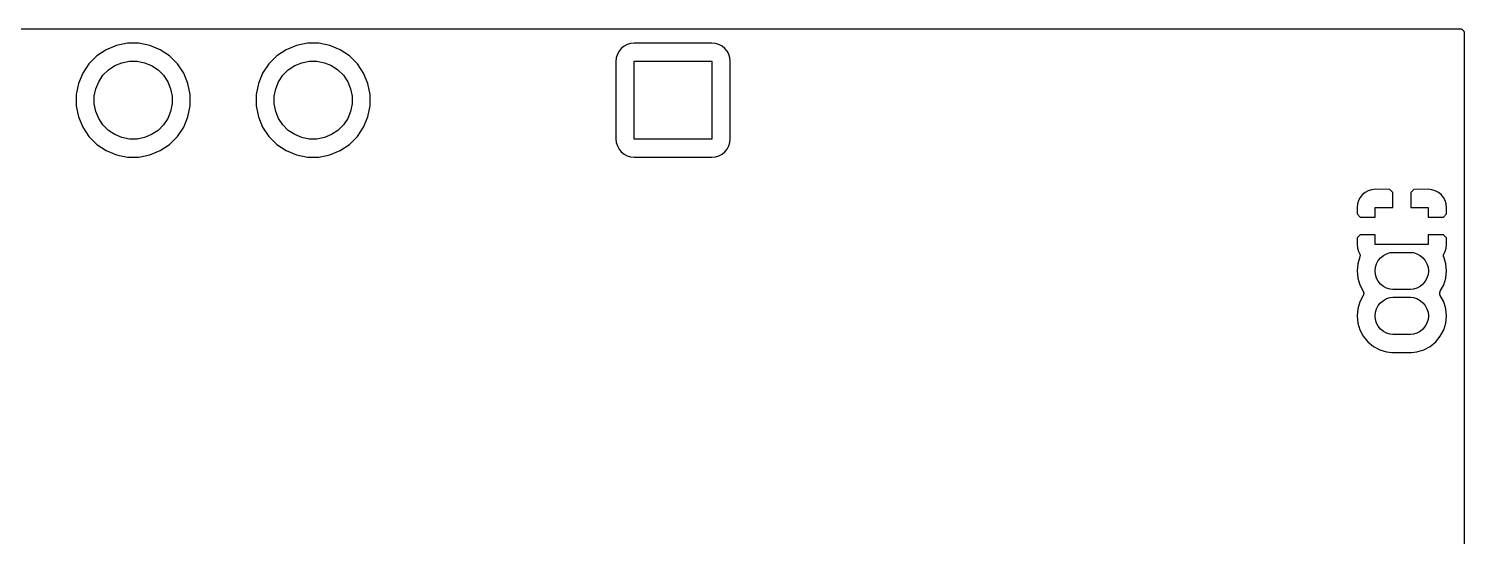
# Model space of a CAD drawing. Extents: x 0.71 to 5.18, y -2.29 to -0.62.
# Drawn here: x 3.584 to 5.179, y -1.185 to -0.621 of the extents above; entities that cross this region are included whole.
import ezdxf

# ---------------------------------------------------------------- set-up
doc = ezdxf.new("R2010")
doc.units = 0
doc.header["$MEASUREMENT"] = 0
doc.layers.add('BLACK', color=7, linetype='CONTINUOUS')

msp = doc.modelspace()

# ---------------------------------------------------------------- linework, layer by layer
at = {"layer": 'BLACK', "linetype": 'CONTINUOUS'}
for p, q in [((3.125, -0.6205), (5.1745, -0.6205)), ((5.1745, -0.6205), (5.17453, -0.6205)), ((5.17453, -0.6205), (5.17453, -0.6205)), ((5.17453, -0.6205), (5.17454, -0.6205)), ((5.17454, -0.6205), (5.17457, -0.6205)), ((5.17457, -0.6205), (5.17504, -0.620553)), ((5.17504, -0.620553), (5.17551, -0.620602)), ((5.17551, -0.620602), (5.17552, -0.620607)), ((5.17552, -0.620607), (5.17554, -0.620609)), ((5.17554, -0.620609), (5.17599, -0.620752)), ((5.17599, -0.620752), (5.17644, -0.620891)), ((5.17644, -0.620891), (5.17645, -0.620899)), ((5.17645, -0.620899), (5.17647, -0.620904)), ((5.17647, -0.620904), (5.17688, -0.621131)), ((5.17688, -0.621131), (5.1773, -0.621355)), ((5.1773, -0.621355), (5.17731, -0.621366)), ((5.17731, -0.621366), (5.17732, -0.621374)), ((5.17732, -0.621374), (5.17768, -0.621676)), ((5.17768, -0.621676), (5.17805, -0.621977)), ((5.17805, -0.621977), (5.17806, -0.62199)), ((5.17806, -0.62199), (5.17807, -0.622002)), ((5.17807, -0.622002), (5.17837, -0.622368)), ((3.69376, -0.636693), (3.68153, -0.639126)), ((3.70624, -0.636693), (3.69376, -0.636693)), ((3.71847, -0.639126), (3.70624, -0.636693)), ((3.89376, -0.636693), (3.88153, -0.639126)), ((3.90624, -0.636693), (3.89376, -0.636693)), ((3.91847, -0.639126), (3.90624, -0.636693)), ((4.249, -0.638126), (4.24553, -0.639983)), ((4.25277, -0.636982), (4.249, -0.638126)), ((4.25694, -0.636572), (4.25277, -0.636982)), ((4.34306, -0.636572), (4.25694, -0.636572)), ((4.34723, -0.636982), (4.34306, -0.636572)), ((4.351, -0.638126), (4.34723, -0.636982)), ((4.35447, -0.639983), (4.351, -0.638126)), ((5.17837, -0.622368), (5.17866, -0.622733)), ((5.17866, -0.622733), (5.17867, -0.622749)), ((5.17867, -0.622749), (5.17868, -0.622762)), ((5.17868, -0.622762), (5.1789, -0.623179)), ((5.1789, -0.623179), (5.17912, -0.623595)), ((5.17912, -0.623595), (5.17913, -0.623611)), ((5.17913, -0.623611), (5.17914, -0.623627)), ((5.17914, -0.623627), (5.17927, -0.624077)), ((5.17927, -0.624077), (5.1794, -0.624529)), ((5.1794, -0.624529), (5.17941, -0.624546)), ((5.17941, -0.624546), (5.17941, -0.624563)), ((5.17941, -0.624563), (5.17945, -0.625031)), ((5.17945, -0.625031), (5.1795, -0.6255)), ((5.1795, -0.6255), (5.1795, -1.32785)), ((3.65964, -0.650826), (3.65083, -0.659644)), ((3.67001, -0.643898), (3.65964, -0.650826)), ((3.68153, -0.639126), (3.67001, -0.643898)), ((3.72999, -0.643898), (3.71847, -0.639126)), ((3.74036, -0.650826), (3.72999, -0.643898)), ((3.74917, -0.659644), (3.74036, -0.650826)), ((3.85964, -0.650826), (3.85083, -0.659644)), ((3.87001, -0.643898), (3.85964, -0.650826)), ((3.88153, -0.639126), (3.87001, -0.643898)), ((3.92999, -0.643898), (3.91847, -0.639126)), ((3.94036, -0.650826), (3.92999, -0.643898)), ((3.94917, -0.659644), (3.94036, -0.650826)), ((4.23698, -0.652772), (4.23657, -0.656939)), ((4.23813, -0.649002), (4.23698, -0.652772)), ((4.23998, -0.645528), (4.23813, -0.649002)), ((4.24248, -0.642482), (4.23998, -0.645528)), ((4.24553, -0.639983), (4.24248, -0.642482)), ((4.35752, -0.642482), (4.35447, -0.639983)), ((4.36002, -0.645528), (4.35752, -0.642482)), ((4.36187, -0.649002), (4.36002, -0.645528)), ((4.36302, -0.652772), (4.36187, -0.649002)), ((4.36343, -0.656939), (4.36302, -0.652772)), ((3.6439, -0.670013), (3.63913, -0.681534)), ((3.65083, -0.659644), (3.6439, -0.670013)), ((3.66636, -0.672393), (3.67239, -0.666361)), ((3.67239, -0.666361), (3.67949, -0.661622)), ((3.67949, -0.661622), (3.68737, -0.658357)), ((3.68737, -0.658357), (3.69573, -0.656693)), ((3.69573, -0.656693), (3.70427, -0.656693)), ((3.70427, -0.656693), (3.71263, -0.658357)), ((3.71263, -0.658357), (3.72051, -0.661622)), ((3.72051, -0.661622), (3.72761, -0.666361)), ((3.72761, -0.666361), (3.73364, -0.672393)), ((3.7561, -0.670013), (3.74917, -0.659644)), ((3.76087, -0.681534), (3.7561, -0.670013)), ((3.8439, -0.670013), (3.83913, -0.681534)), ((3.85083, -0.659644), (3.8439, -0.670013)), ((3.86636, -0.672393), (3.87239, -0.666361)), ((3.87239, -0.666361), (3.87949, -0.661622)), ((3.87949, -0.661622), (3.88737, -0.658357)), ((3.88737, -0.658357), (3.89573, -0.656693)), ((3.89573, -0.656693), (3.90427, -0.656693)), ((3.90427, -0.656693), (3.91263, -0.658357)), ((3.91263, -0.658357), (3.92051, -0.661622)), ((3.92051, -0.661622), (3.92761, -0.666361)), ((3.92761, -0.666361), (3.93364, -0.672393)), ((3.9561, -0.670013), (3.94917, -0.659644)), ((3.96087, -0.681534), (3.9561, -0.670013)), ((4.23657, -0.656939), (4.23657, -0.743061)), ((4.25669, -0.743307), (4.25669, -0.656693)), ((4.25669, -0.656693), (4.34331, -0.656693)), ((4.34331, -0.656693), (4.34331, -0.743307)), ((4.36343, -0.743061), (4.36343, -0.656939)), ((3.63913, -0.681534), (3.63669, -0.693765)), ((3.65836, -0.687368), (3.66162, -0.679486)), ((3.66162, -0.679486), (3.66636, -0.672393)), ((3.73364, -0.672393), (3.73838, -0.679486)), ((3.73838, -0.679486), (3.74164, -0.687368)), ((3.76331, -0.693765), (3.76087, -0.681534)), ((3.83913, -0.681534), (3.83669, -0.693765)), ((3.85836, -0.687368), (3.86162, -0.679486)), ((3.86162, -0.679486), (3.86636, -0.672393)), ((3.93364, -0.672393), (3.93838, -0.679486)), ((3.93838, -0.679486), (3.94164, -0.687368)), ((3.96331, -0.693765), (3.96087, -0.681534)), ((3.63669, -0.693765), (3.63669, -0.706235)), ((3.65669, -0.695735), (3.65836, -0.687368)), ((3.65669, -0.704265), (3.65669, -0.695735)), ((3.74164, -0.687368), (3.74331, -0.695735)), ((3.74331, -0.695735), (3.74331, -0.704265)), ((3.76331, -0.706235), (3.76331, -0.693765)), ((3.83669, -0.693765), (3.83669, -0.706235)), ((3.85669, -0.695735), (3.85836, -0.687368)), ((3.85669, -0.704265), (3.85669, -0.695735)), ((3.94164, -0.687368), (3.94331, -0.695735)), ((3.94331, -0.695735), (3.94331, -0.704265)), ((3.96331, -0.706235), (3.96331, -0.693765)), ((3.63669, -0.706235), (3.63913, -0.718466)), ((3.65836, -0.712632), (3.65669, -0.704265)), ((3.66162, -0.720514), (3.65836, -0.712632)), ((3.74164, -0.712632), (3.73838, -0.720514)), ((3.74331, -0.704265), (3.74164, -0.712632)), ((3.76087, -0.718466), (3.76331, -0.706235)), ((3.83669, -0.706235), (3.83913, -0.718466)), ((3.85836, -0.712632), (3.85669, -0.704265)), ((3.86162, -0.720514), (3.85836, -0.712632)), ((3.94164, -0.712632), (3.93838, -0.720514)), ((3.94331, -0.704265), (3.94164, -0.712632)), ((3.96087, -0.718466), (3.96331, -0.706235)), ((3.63913, -0.718466), (3.6439, -0.729987)), ((3.6439, -0.729987), (3.65083, -0.740356)), ((3.66636, -0.727607), (3.66162, -0.720514)), ((3.67239, -0.733639), (3.66636, -0.727607)), ((3.67949, -0.738378), (3.67239, -0.733639)), ((3.72761, -0.733639), (3.72051, -0.738378)), ((3.73364, -0.727607), (3.72761, -0.733639)), ((3.73838, -0.720514), (3.73364, -0.727607)), ((3.74917, -0.740356), (3.7561, -0.729987)), ((3.7561, -0.729987), (3.76087, -0.718466)), ((3.83913, -0.718466), (3.8439, -0.729987)), ((3.8439, -0.729987), (3.85083, -0.740356)), ((3.86636, -0.727607), (3.86162, -0.720514)), ((3.87239, -0.733639), (3.86636, -0.727607)), ((3.87949, -0.738378), (3.87239, -0.733639)), ((3.92761, -0.733639), (3.92051, -0.738378)), ((3.93364, -0.727607), (3.92761, -0.733639)), ((3.93838, -0.720514), (3.93364, -0.727607)), ((3.94917, -0.740356), (3.9561, -0.729987)), ((3.9561, -0.729987), (3.96087, -0.718466)), ((3.65083, -0.740356), (3.65964, -0.749174)), ((3.65964, -0.749174), (3.67001, -0.756102)), ((3.68737, -0.741643), (3.67949, -0.738378)), ((3.69573, -0.743307), (3.68737, -0.741643)), ((3.70427, -0.743307), (3.69573, -0.743307)), ((3.71263, -0.741643), (3.70427, -0.743307)), ((3.72051, -0.738378), (3.71263, -0.741643)), ((3.72999, -0.756102), (3.74036, -0.749174)), ((3.74036, -0.749174), (3.74917, -0.740356)), ((3.85083, -0.740356), (3.85964, -0.749174)), ((3.85964, -0.749174), (3.87001, -0.756102)), ((3.88737, -0.741643), (3.87949, -0.738378)), ((3.89573, -0.743307), (3.88737, -0.741643)), ((3.90427, -0.743307), (3.89573, -0.743307)), ((3.91263, -0.741643), (3.90427, -0.743307)), ((3.92051, -0.738378), (3.91263, -0.741643)), ((3.92999, -0.756102), (3.94036, -0.749174)), ((3.94036, -0.749174), (3.94917, -0.740356)), ((4.23657, -0.743061), (4.23698, -0.747228)), ((4.23698, -0.747228), (4.23813, -0.750998)), ((4.34331, -0.743307), (4.25669, -0.743307)), ((4.36187, -0.750998), (4.36302, -0.747228)), ((4.36302, -0.747228), (4.36343, -0.743061)), ((3.67001, -0.756102), (3.68153, -0.760874)), ((3.68153, -0.760874), (3.69376, -0.763307)), ((3.69376, -0.763307), (3.70624, -0.763307)), ((3.70624, -0.763307), (3.71847, -0.760874)), ((3.71847, -0.760874), (3.72999, -0.756102)), ((3.87001, -0.756102), (3.88153, -0.760874)), ((3.88153, -0.760874), (3.89376, -0.763307)), ((3.89376, -0.763307), (3.90624, -0.763307)), ((3.90624, -0.763307), (3.91847, -0.760874)), ((3.91847, -0.760874), (3.92999, -0.756102)), ((4.23813, -0.750998), (4.23998, -0.754472)), ((4.23998, -0.754472), (4.24248, -0.757518)), ((4.24248, -0.757518), (4.24553, -0.760017)), ((4.24553, -0.760017), (4.249, -0.761874)), ((4.249, -0.761874), (4.25277, -0.763018)), ((4.25277, -0.763018), (4.25694, -0.763428)), ((4.25694, -0.763428), (4.34306, -0.763428)), ((4.34306, -0.763428), (4.34723, -0.763018)), ((4.34723, -0.763018), (4.351, -0.761874)), ((4.351, -0.761874), (4.35447, -0.760017)), ((4.35447, -0.760017), (4.35752, -0.757518)), ((4.35752, -0.757518), (4.36002, -0.754472)), ((4.36002, -0.754472), (4.36187, -0.750998)), ((5.06191, -0.81164), (5.06076, -0.81541)), ((5.06376, -0.808165), (5.06191, -0.81164)), ((5.06626, -0.80512), (5.06376, -0.808165)), ((5.06931, -0.802621), (5.06626, -0.80512)), ((5.07278, -0.800764), (5.06931, -0.802621)), ((5.07655, -0.79962), (5.07278, -0.800764)), ((5.0807, -0.799211), (5.07655, -0.79962)), ((5.09667, -0.799317), (5.0807, -0.799211)), ((5.1, -0.802652), (5.09667, -0.799317)), ((5.1, -0.819331), (5.1, -0.802652)), ((5.12333, -0.799317), (5.12, -0.802652)), ((5.12, -0.802652), (5.12, -0.819331)), ((5.1393, -0.799211), (5.12333, -0.799317)), ((5.14345, -0.79962), (5.1393, -0.799211)), ((5.14722, -0.800764), (5.14345, -0.79962)), ((5.15069, -0.802621), (5.14722, -0.800764)), ((5.15374, -0.80512), (5.15069, -0.802621)), ((5.15624, -0.808165), (5.15374, -0.80512)), ((5.15809, -0.81164), (5.15624, -0.808165)), ((5.15924, -0.81541), (5.15809, -0.81164)), ((5.06076, -0.81541), (5.06035, -0.819544)), ((5.06035, -0.819544), (5.06045, -0.826652)), ((5.06045, -0.826652), (5.06379, -0.83)), ((5.08047, -0.83), (5.08047, -0.819331)), ((5.08047, -0.819331), (5.1, -0.819331)), ((5.12, -0.819331), (5.13953, -0.819331)), ((5.13953, -0.819331), (5.13953, -0.83)), ((5.15621, -0.83), (5.15955, -0.826652)), ((5.15965, -0.819544), (5.15924, -0.81541)), ((5.15955, -0.826652), (5.15965, -0.819544)), ((5.06379, -0.83), (5.08047, -0.83)), ((5.13953, -0.83), (5.15621, -0.83)), ((5.06045, -0.853348), (5.06035, -0.860456)), ((5.06035, -0.860456), (5.06076, -0.86459)), ((5.06379, -0.85), (5.06045, -0.853348)), ((5.08047, -0.85), (5.06379, -0.85)), ((5.08047, -0.860669), (5.08047, -0.85)), ((5.13953, -0.860669), (5.08047, -0.860669)), ((5.15621, -0.85), (5.13953, -0.85)), ((5.13953, -0.85), (5.13953, -0.860669)), ((5.15955, -0.853348), (5.15621, -0.85)), ((5.15924, -0.86459), (5.15965, -0.860456)), ((5.15965, -0.860456), (5.15955, -0.853348)), ((5.06076, -0.86459), (5.06191, -0.86836)), ((5.06341, -0.874282), (5.06106, -0.882027)), ((5.06191, -0.86836), (5.06304, -0.870474)), ((5.06304, -0.870474), (5.06304, -0.870488)), ((5.06304, -0.870488), (5.06304, -0.870489)), ((5.06304, -0.870489), (5.06304, -0.87049)), ((5.06304, -0.87049), (5.06307, -0.870536)), ((5.06307, -0.870536), (5.06324, -0.870964)), ((5.06324, -0.870964), (5.06341, -0.871392)), ((5.06341, -0.871392), (5.06342, -0.871418)), ((5.0635, -0.873832), (5.06341, -0.874282)), ((5.06342, -0.871418), (5.06343, -0.871442)), ((5.06343, -0.871442), (5.06351, -0.871896)), ((5.0636, -0.873377), (5.0635, -0.873832)), ((5.06351, -0.871896), (5.0636, -0.872349)), ((5.0636, -0.872349), (5.0636, -0.872376)), ((5.0636, -0.872376), (5.06361, -0.872402)), ((5.06361, -0.872402), (5.0636, -0.872864)), ((5.0636, -0.872864), (5.0636, -0.873325)), ((5.0636, -0.873325), (5.0636, -0.873351)), ((5.0636, -0.873351), (5.0636, -0.873377)), ((5.08387, -0.878461), (5.08646, -0.875314)), ((5.08646, -0.875314), (5.0896, -0.872731)), ((5.0896, -0.872731), (5.09319, -0.870812)), ((5.09319, -0.870812), (5.09709, -0.86963)), ((5.09709, -0.86963), (5.10013, -0.869331)), ((5.10013, -0.869331), (5.11987, -0.869331)), ((5.11987, -0.869331), (5.12291, -0.86963)), ((5.12291, -0.86963), (5.12681, -0.870812)), ((5.12681, -0.870812), (5.1304, -0.872731)), ((5.1304, -0.872731), (5.13354, -0.875314)), ((5.13354, -0.875314), (5.13613, -0.878461)), ((5.15639, -0.873256), (5.1564, -0.872793)), ((5.1564, -0.873282), (5.15639, -0.873256)), ((5.1564, -0.87228), (5.1565, -0.871827)), ((5.1564, -0.872306), (5.1564, -0.87228)), ((5.1564, -0.872332), (5.1564, -0.872306)), ((5.1564, -0.872793), (5.1564, -0.872332)), ((5.1564, -0.873308), (5.1564, -0.873282)), ((5.15649, -0.873759), (5.1564, -0.873308)), ((5.15657, -0.874215), (5.15649, -0.873759)), ((5.1565, -0.871827), (5.15659, -0.871375)), ((5.15658, -0.874265), (5.15657, -0.874215)), ((5.15658, -0.874266), (5.15658, -0.874265)), ((5.15659, -0.874282), (5.15658, -0.874266)), ((5.15658, -0.874266), (5.15658, -0.874266)), ((5.15659, -0.871375), (5.1566, -0.871351)), ((5.15894, -0.882027), (5.15659, -0.874282)), ((5.1566, -0.871351), (5.15661, -0.871325)), ((5.15661, -0.871325), (5.15679, -0.870901)), ((5.15679, -0.870901), (5.15696, -0.870474)), ((5.15696, -0.870474), (5.15809, -0.86836)), ((5.15809, -0.86836), (5.15924, -0.86459)), ((5.06106, -0.882027), (5.06028, -0.89)), ((5.06028, -0.89), (5.06106, -0.897973)), ((5.08037, -0.89), (5.08077, -0.885948)), ((5.08077, -0.894052), (5.08037, -0.89)), ((5.08077, -0.885948), (5.08195, -0.882052)), ((5.08195, -0.882052), (5.08387, -0.878461)), ((5.13613, -0.878461), (5.13805, -0.882052)), ((5.13805, -0.882052), (5.13923, -0.885948)), ((5.13923, -0.885948), (5.13963, -0.89)), ((5.13963, -0.89), (5.13923, -0.894052)), ((5.15972, -0.89), (5.15894, -0.882027)), ((5.15894, -0.897973), (5.15972, -0.89)), ((5.06106, -0.897973), (5.06339, -0.905639)), ((5.06339, -0.905639), (5.06713, -0.912643)), ((5.08195, -0.897948), (5.08077, -0.894052)), ((5.08387, -0.901539), (5.08195, -0.897948)), ((5.08646, -0.904686), (5.08387, -0.901539)), ((5.0896, -0.907269), (5.08646, -0.904686)), ((5.09319, -0.909188), (5.0896, -0.907269)), ((5.09709, -0.91037), (5.09319, -0.909188)), ((5.12681, -0.909188), (5.12291, -0.91037)), ((5.1304, -0.907269), (5.12681, -0.909188)), ((5.13354, -0.904686), (5.1304, -0.907269)), ((5.13613, -0.901539), (5.13354, -0.904686)), ((5.13805, -0.897948), (5.13613, -0.901539)), ((5.13923, -0.894052), (5.13805, -0.897948)), ((5.15287, -0.912643), (5.15661, -0.905639)), ((5.15661, -0.905639), (5.15894, -0.897973)), ((5.06339, -0.924361), (5.06106, -0.932027)), ((5.06713, -0.917357), (5.06339, -0.924361)), ((5.06713, -0.912643), (5.06714, -0.912661)), ((5.06731, -0.916933), (5.06713, -0.917357)), ((5.06714, -0.912661), (5.06714, -0.912662)), ((5.06714, -0.912662), (5.06714, -0.912663)), ((5.06714, -0.912663), (5.06716, -0.912705)), ((5.06716, -0.912705), (5.06733, -0.913137)), ((5.06749, -0.916501), (5.06731, -0.916933)), ((5.06733, -0.913137), (5.06751, -0.913565)), ((5.0675, -0.916456), (5.06749, -0.916478)), ((5.06749, -0.916478), (5.06749, -0.916501)), ((5.06759, -0.916002), (5.0675, -0.916456)), ((5.06751, -0.913565), (5.06752, -0.913589)), ((5.06752, -0.913589), (5.06752, -0.913611)), ((5.06752, -0.913611), (5.06761, -0.914066)), ((5.06769, -0.915547), (5.06759, -0.916002)), ((5.06761, -0.914066), (5.0677, -0.914523)), ((5.0677, -0.915499), (5.06769, -0.915522)), ((5.06769, -0.915522), (5.06769, -0.915547)), ((5.0677, -0.914523), (5.0677, -0.914547)), ((5.0677, -0.914547), (5.0677, -0.914571)), ((5.0677, -0.914571), (5.0677, -0.915033)), ((5.0677, -0.915033), (5.0677, -0.915499)), ((5.08387, -0.928461), (5.08646, -0.925314)), ((5.08646, -0.925314), (5.0896, -0.922731)), ((5.0896, -0.922731), (5.09319, -0.920812)), ((5.09319, -0.920812), (5.09709, -0.91963)), ((5.10013, -0.910669), (5.09709, -0.91037)), ((5.09709, -0.91963), (5.10013, -0.919331)), ((5.11987, -0.910669), (5.10013, -0.910669)), ((5.10013, -0.919331), (5.11987, -0.919331)), ((5.12291, -0.91037), (5.11987, -0.910669)), ((5.11987, -0.919331), (5.12291, -0.91963)), ((5.12291, -0.91963), (5.12681, -0.920812)), ((5.12681, -0.920812), (5.1304, -0.922731)), ((5.1304, -0.922731), (5.13354, -0.925314)), ((5.13354, -0.925314), (5.13613, -0.928461)), ((5.1523, -0.914501), (5.15231, -0.914478)), ((5.1523, -0.914965), (5.1523, -0.914501)), ((5.1523, -0.915429), (5.1523, -0.914965)), ((5.1523, -0.915453), (5.1523, -0.915429)), ((5.1523, -0.915477), (5.1523, -0.915453)), ((5.15239, -0.915933), (5.1523, -0.915477)), ((5.15231, -0.914453), (5.15241, -0.913996)), ((5.15231, -0.914478), (5.15231, -0.914453)), ((5.15248, -0.916389), (5.15239, -0.915933)), ((5.15241, -0.913996), (5.1525, -0.913544)), ((5.15248, -0.916411), (5.15248, -0.916389)), ((5.15249, -0.916435), (5.15248, -0.916411)), ((5.15266, -0.916863), (5.15249, -0.916435)), ((5.1525, -0.913544), (5.15251, -0.913522)), ((5.15251, -0.913499), (5.15269, -0.913072)), ((5.15251, -0.913522), (5.15251, -0.913499)), ((5.15284, -0.917295), (5.15266, -0.916863)), ((5.15269, -0.913072), (5.15287, -0.912643)), ((5.15286, -0.917337), (5.15284, -0.917295)), ((5.15286, -0.917338), (5.15286, -0.917337)), ((5.15286, -0.917339), (5.15286, -0.917338)), ((5.15287, -0.917357), (5.15286, -0.917339)), ((5.15661, -0.924361), (5.15287, -0.917357)), ((5.15894, -0.932027), (5.15661, -0.924361)), ((5.06106, -0.932027), (5.06028, -0.94)), ((5.06028, -0.94), (5.06106, -0.947973)), ((5.08037, -0.94), (5.08077, -0.935948)), ((5.08077, -0.944052), (5.08037, -0.94)), ((5.08077, -0.935948), (5.08195, -0.932052)), ((5.08195, -0.932052), (5.08387, -0.928461)), ((5.13613, -0.928461), (5.13805, -0.932052)), ((5.13805, -0.932052), (5.13923, -0.935948)), ((5.13923, -0.935948), (5.13963, -0.94)), ((5.13963, -0.94), (5.13923, -0.944052)), ((5.15972, -0.94), (5.15894, -0.932027)), ((5.15894, -0.947973), (5.15972, -0.94)), ((5.06106, -0.947973), (5.06339, -0.955639)), ((5.06339, -0.955639), (5.06716, -0.962704)), ((5.08195, -0.947948), (5.08077, -0.944052)), ((5.08387, -0.951539), (5.08195, -0.947948)), ((5.08646, -0.954686), (5.08387, -0.951539)), ((5.0896, -0.957269), (5.08646, -0.954686)), ((5.09319, -0.959188), (5.0896, -0.957269)), ((5.1304, -0.957269), (5.12681, -0.959188)), ((5.13354, -0.954686), (5.1304, -0.957269)), ((5.13613, -0.951539), (5.13354, -0.954686)), ((5.13805, -0.947948), (5.13613, -0.951539)), ((5.13923, -0.944052), (5.13805, -0.947948)), ((5.15284, -0.962704), (5.15661, -0.955639)), ((5.15661, -0.955639), (5.15894, -0.947973)), ((5.06716, -0.962704), (5.07225, -0.968897)), ((5.07225, -0.968897), (5.07844, -0.973979)), ((5.09709, -0.96037), (5.09319, -0.959188)), ((5.10013, -0.960669), (5.09709, -0.96037)), ((5.11987, -0.960669), (5.10013, -0.960669)), ((5.12291, -0.96037), (5.11987, -0.960669)), ((5.12681, -0.959188), (5.12291, -0.96037)), ((5.14156, -0.973979), (5.14775, -0.968897)), ((5.14775, -0.968897), (5.15284, -0.962704)), ((5.07844, -0.973979), (5.0855, -0.977755)), ((5.0855, -0.977755), (5.09317, -0.980081)), ((5.09317, -0.980081), (5.09914, -0.980669)), ((5.09914, -0.980669), (5.12086, -0.980669)), ((5.12086, -0.980669), (5.12683, -0.980081)), ((5.12683, -0.980081), (5.1345, -0.977755)), ((5.1345, -0.977755), (5.14156, -0.973979))]:
    msp.add_line(p, q, dxfattribs=at)

doc.saveas('drawing.dxf')
